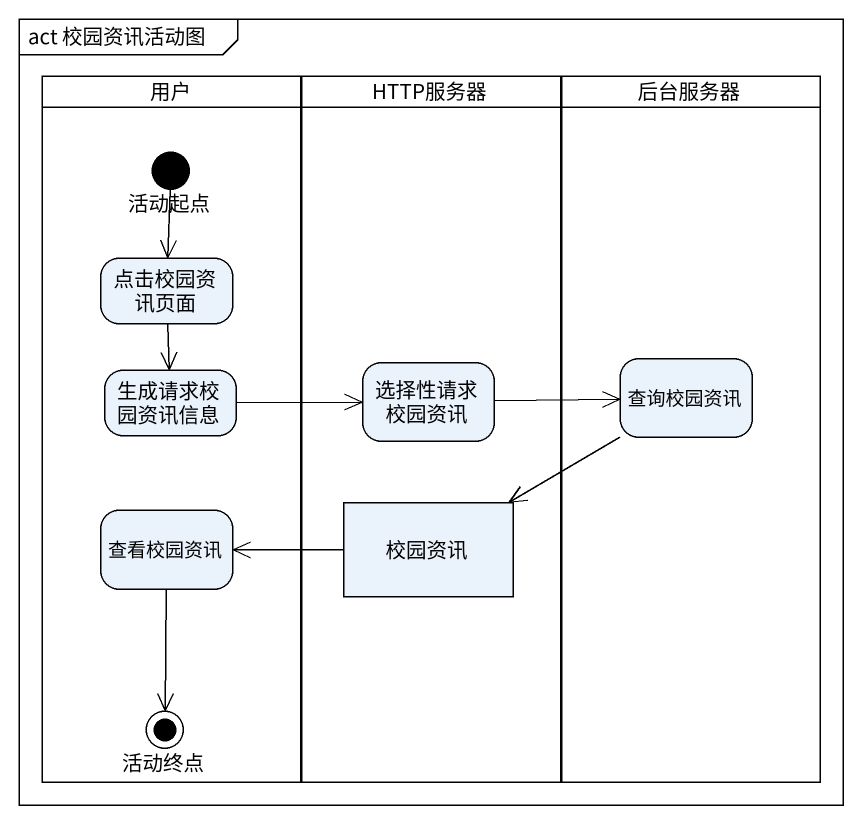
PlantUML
@startuml
mainframe act 校园资讯活动图
hide empty description
state 用户 <<partition>> {
  state 活动起点 <<start>>
  state 点击校园资讯页面
  state 生成请求校园资讯信息
  state 查看校园资讯
  state 活动终点 <<end>>
}
state HTTP服务器 <<partition>> {
  state 选择性请求校园资讯
  state 校园资讯 <<object>>
}
state 后台服务器 <<partition>> {
  state 查询校园资讯
}
活动起点 --> 点击校园资讯页面
点击校园资讯页面 --> 生成请求校园资讯信息
生成请求校园资讯信息 -right-> 选择性请求校园资讯
选择性请求校园资讯 -right-> 查询校园资讯
查询校园资讯 -left-> 校园资讯
查看校园资讯 --> 活动终点
校园资讯 -left-> 查看校园资讯
@enduml
